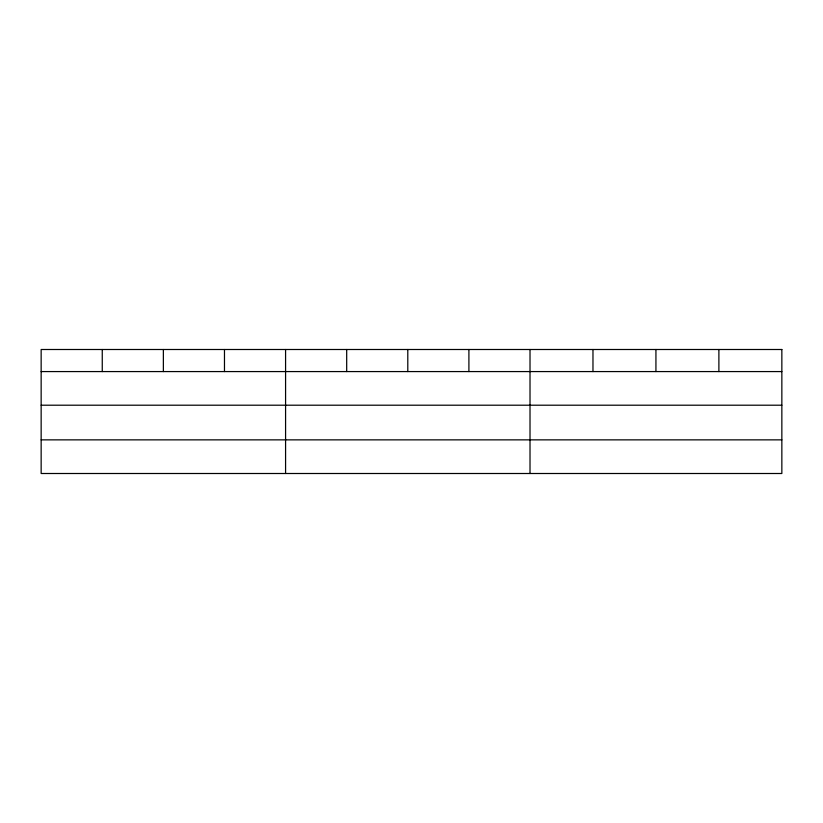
<?xml version="1.0" encoding="UTF-8"?>
<svg xmlns="http://www.w3.org/2000/svg" width="823" height="823" viewBox="0 0 823 823"><rect width="100%" height="100%" fill="white"/><g stroke="black" fill="none" stroke-linecap="round" stroke-linejoin="round"><path stroke-width="1.23" d="M41.15 371.574L781.85 371.574M41.15 405.204L781.85 405.204M41.15 439.863L781.85 439.863M718.89 349.497L718.89 371.574M655.931 349.497L655.931 371.574M592.971 349.497L592.971 371.574M530.012 349.497L530.012 473.503M468.904 349.497L468.904 371.574M407.796 349.497L407.796 371.574M346.689 349.497L346.689 371.574M285.581 349.497L285.581 473.503M224.473 349.497L224.473 371.574M163.366 349.497L163.366 371.574M102.258 349.497L102.258 371.574M781.85 349.497L41.15 349.497L41.15 473.503L781.85 473.503L781.85 349.497"/></g></svg>
